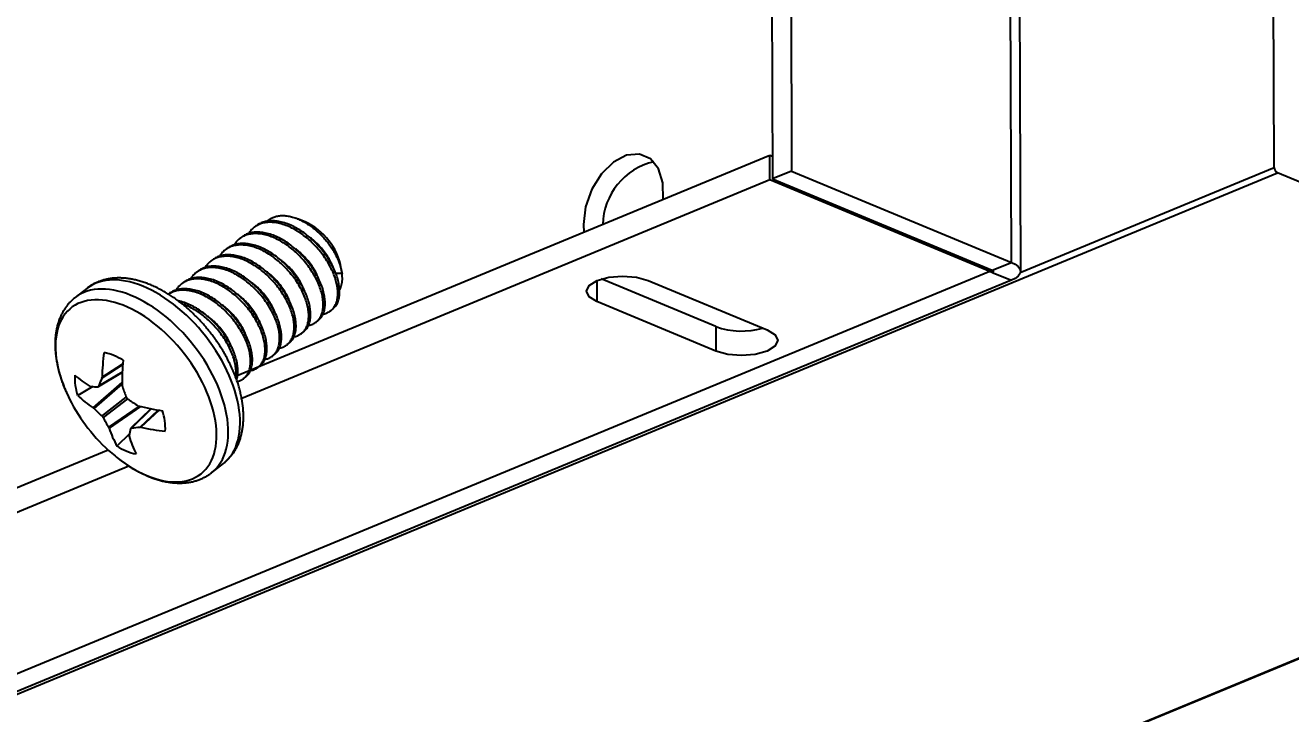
# Model space of a CAD drawing. Extents: x -1.2 to 24.5, y -10.7 to 0.
# Drawn here: x 19.727 to 22.53, y -7.916 to -6.391 of the extents above; entities that cross this region are included whole.
import ezdxf
from ezdxf import colors
from ezdxf.entities.mleader import LeaderData, LeaderLine
from ezdxf.math import Vec2, Vec3

# ---------------------------------------------------------------- set-up
doc = ezdxf.new("R2010")
doc.units = 0
doc.header["$LTSCALE"] = 0.5
doc.header["$MEASUREMENT"] = 0
for name, color, linetype in [('Brackets', 181, 'CONTINUOUS'), ('FAB DWG', 221, 'CONTINUOUS'), ('Hardware', 242, 'CONTINUOUS'), ('Housing', 150, 'CONTINUOUS')]:
    doc.layers.add(name, color=color, linetype=linetype)
doc.styles.get("Standard").update_dxf_attribs({"font": 'arial.ttf'})

msp = doc.modelspace()

# ---------------------------------------------------------------- linework, layer by layer
at = {"layer": 'Brackets', "linetype": 'Continuous', "transparency": 16777216}
for p, q in [((21.4194, -5.1213), (21.4246, -6.7138)), ((21.3769, -5.1389), (21.3821, -6.7313)), ((21.9117, -6.9163), (21.9065, -5.3238)), ((21.9261, -5.3435), (21.9313, -6.9359)), ((21.3762, -6.6793), (20.1922, -7.169)), ((21.3764, -6.7337), (21.3762, -6.6793)), ((21.3819, -6.6816), (21.3762, -6.6793)), ((21.4246, -6.7138), (21.3821, -6.7313)), ((21.4246, -6.7138), (21.9117, -6.9163)), ((21.3764, -6.7337), (20.2062, -7.2178)), ((21.8635, -6.9362), (21.3764, -6.7337)), ((21.3821, -6.7313), (21.8692, -6.9338)), ((20.9632, -6.832), (20.9644, -6.8496)), ((21.8692, -6.9338), (21.9117, -6.9163)), ((21.8635, -6.9362), (15.9707, -9.3738)), ((21.8635, -6.9315), (21.8635, -6.9362)), ((21.8692, -6.9381), (21.8691, -6.9338)), ((21.8692, -6.9385), (21.8692, -6.9381)), ((21.8692, -6.9385), (21.9113, -6.956)), ((20.9929, -6.9567), (20.993, -7.0033)), ((21.2568, -7.0586), (21.0029, -6.9531)), ((21.1067, -6.9563), (21.3706, -7.066)), ((21.257, -7.113), (20.993, -7.0033)), ((21.2568, -7.0586), (21.257, -7.113)), ((19.9106, -7.3323), (16.9324, -8.5642)), ((19.9565, -7.3677), (16.9326, -8.6186))]:
    msp.add_line(p, q, dxfattribs=at)
at = {"layer": 'Brackets', "transparency": 16777216}
msp.add_line((21.9113, -6.956), (16.0184, -9.3936), dxfattribs=at)
at = {"layer": 'Brackets', "linetype": 'Continuous', "transparency": 16777216, "flags": 128}
for points in [[(21.1397, -6.7771), (21.1395, -6.7403), (21.1299, -6.7088), (21.1119, -6.6867), (21.0873, -6.6763), (21.059, -6.6789), (21.0298, -6.694), (21.0031, -6.7201), (20.9817, -6.7544), (20.9679, -6.7931), (20.9632, -6.832)], [(21.9117, -6.9163), (21.9201, -6.9205), (21.9263, -6.9254), (21.9301, -6.9306), (21.9313, -6.9361), (21.93, -6.9416), (21.9261, -6.9469), (21.9197, -6.9517), (21.9113, -6.956)], [(20.993, -7.0033), (20.9758, -6.9925), (20.9698, -6.9799), (20.9761, -6.9672), (20.9935, -6.9564), (21.0196, -6.9492), (21.0502, -6.9466), (21.0808, -6.9491), (21.1067, -6.9563)], [(21.8692, -6.9338), (21.8702, -6.9343), (21.8709, -6.9349), (21.8714, -6.9355), (21.8715, -6.9362), (21.8714, -6.9368), (21.8709, -6.9374), (21.8702, -6.938), (21.8692, -6.9385)], [(21.3706, -7.066), (21.3878, -7.0768), (21.3938, -7.0895), (21.3876, -7.1022), (21.3701, -7.1129), (21.3441, -7.1201), (21.3134, -7.1227), (21.2829, -7.1202), (21.257, -7.113)]]:
    msp.add_lwpolyline(points, dxfattribs=at)
at = {"layer": 'Brackets', "linetype": 'Continuous', "transparency": 16777216}
for centre, radius, start, end in [((21.1523, -6.8356), 0.1461, 103.1468, 178.7342), ((21.8802, -6.8962), 0.0433, 247.3224, 255.201), ((21.3137, -6.8994), 0.1691, 250.3395, 286.098)]:
    msp.add_arc(centre, radius, start, end, dxfattribs=at)
at = {"layer": 'Hardware', "linetype": 'Continuous', "lineweight": 25, "transparency": 16777216}
for p, q in [((20.2379, -6.8355), (20.2339, -6.8386)), ((20.3465, -6.8264), (20.3301, -6.8197)), ((20.2057, -6.8606), (20.2016, -6.8637)), ((20.1735, -6.8857), (20.1694, -6.8888)), ((20.1413, -6.9107), (20.1372, -6.9139)), ((20.1091, -6.9358), (20.105, -6.939)), ((20.4285, -6.9409), (20.4146, -6.9406)), ((20.4285, -6.9408), (20.4269, -6.9296)), ((19.8634, -6.9738), (19.8372, -6.9942)), ((20.0769, -6.9609), (20.0728, -6.964)), ((20.4173, -6.9663), (20.4213, -6.9631)), ((20.0446, -6.986), (20.0438, -6.9867)), ((20.3851, -6.9914), (20.3891, -6.9882)), ((20.3529, -7.0164), (20.3569, -7.0133)), ((20.4036, -7.0233), (20.4076, -7.0202)), ((20.2885, -7.0666), (20.2925, -7.0635)), ((20.3207, -7.0415), (20.3247, -7.0384)), ((20.3714, -7.0484), (20.3754, -7.0453)), ((20.2563, -7.0917), (20.2603, -7.0886)), ((20.3392, -7.0735), (20.3432, -7.0704)), ((20.224, -7.1168), (20.2281, -7.1136)), ((20.307, -7.0986), (20.311, -7.0954)), ((19.9429, -7.1426), (19.8965, -7.1725)), ((19.8969, -7.1706), (19.943, -7.1408)), ((20.1918, -7.1419), (20.1959, -7.1387)), ((20.2425, -7.1487), (20.2466, -7.1456)), ((20.2748, -7.1237), (20.2788, -7.1205)), ((19.8888, -7.1916), (19.9419, -7.1593)), ((19.8898, -7.1902), (19.9419, -7.1586)), ((20.2103, -7.1738), (20.2144, -7.1707)), ((19.8765, -7.1915), (19.8429, -7.2116)), ((19.8774, -7.2384), (19.9413, -7.1824)), ((19.9413, -7.1851), (19.8789, -7.2397)), ((19.8967, -7.2567), (19.9505, -7.2148)), ((19.9533, -7.2185), (19.8996, -7.2603)), ((19.9117, -7.2817), (19.9799, -7.2347)), ((19.9824, -7.2353), (19.9125, -7.2836)), ((20.005, -7.2405), (19.9608, -7.284)), ((20.0057, -7.2406), (19.9623, -7.2833)), ((19.9811, -7.2812), (20.0215, -7.2436)), ((20.0232, -7.2439), (19.983, -7.2813)), ((19.9578, -7.2959), (19.93, -7.3236)), ((20.1396, -7.3823), (20.1657, -7.3619))]:
    msp.add_line(p, q, dxfattribs=at)
at = {"layer": 'Hardware', "linetype": 'Continuous', "lineweight": 25, "transparency": 16777216, "flags": 128}
for points in [[(20.1396, -7.3823), (20.1452, -7.3775), (20.1504, -7.3722), (20.1552, -7.3663), (20.1595, -7.36), (20.1634, -7.3532), (20.1668, -7.3459), (20.1697, -7.3382), (20.1721, -7.3301), (20.1739, -7.3216), (20.1753, -7.3127), (20.1762, -7.3035), (20.1766, -7.294), (20.1764, -7.2842), (20.1757, -7.2741), (20.1745, -7.2638), (20.1728, -7.2533), (20.1706, -7.2426), (20.1679, -7.2318), (20.1647, -7.2208), (20.161, -7.2097), (20.1569, -7.1986), (20.1523, -7.1875), (20.1472, -7.1764), (20.1417, -7.1653), (20.1358, -7.1542), (20.1295, -7.1433), (20.1228, -7.1324), (20.1157, -7.1218), (20.1083, -7.1113), (20.1005, -7.101), (20.0924, -7.091), (20.0841, -7.0812), (20.0755, -7.0717), (20.0666, -7.0626), (20.0576, -7.0537), (20.0483, -7.0453), (20.0389, -7.0372), (20.0293, -7.0296), (20.0197, -7.0224), (20.0099, -7.0156), (20.0001, -7.0094), (19.9903, -7.0036), (19.9804, -6.9983), (19.9706, -6.9935), (19.9608, -6.9893), (19.9511, -6.9856), (19.9415, -6.9825), (19.932, -6.9799), (19.9227, -6.9779), (19.9136, -6.9765), (19.9046, -6.9757), (19.8959, -6.9754), (19.8875, -6.9758), (19.8793, -6.9767), (19.8714, -6.9782), (19.8639, -6.9802), (19.8567, -6.9829), (19.8498, -6.9861), (19.8433, -6.9898), (19.8373, -6.9941), (19.8372, -6.9942)], [(20.1657, -7.3619), (20.1714, -7.3571), (20.1766, -7.3518), (20.1814, -7.3459), (20.1857, -7.3396), (20.1896, -7.3328), (20.1929, -7.3255), (20.1958, -7.3178), (20.1982, -7.3097), (20.2001, -7.3012), (20.2015, -7.2923), (20.2024, -7.2831), (20.2027, -7.2736), (20.2026, -7.2638), (20.2019, -7.2537), (20.2007, -7.2434), (20.199, -7.2329), (20.1968, -7.2222), (20.1941, -7.2114), (20.1909, -7.2004), (20.1872, -7.1894), (20.1831, -7.1783), (20.1785, -7.1671), (20.1734, -7.156), (20.1679, -7.1449), (20.162, -7.1338), (20.1557, -7.1229), (20.1489, -7.1121), (20.1419, -7.1014), (20.1344, -7.0909), (20.1267, -7.0806), (20.1186, -7.0706), (20.1103, -7.0608), (20.1017, -7.0513), (20.0928, -7.0422), (20.0837, -7.0334), (20.0745, -7.0249), (20.0651, -7.0169), (20.0555, -7.0092), (20.0458, -7.002), (20.0361, -6.9953), (20.0263, -6.989), (20.0164, -6.9832), (20.0066, -6.9779), (19.9968, -6.9731), (19.987, -6.9689), (19.9773, -6.9652), (19.9677, -6.9621), (19.9582, -6.9595), (19.9489, -6.9576), (19.9397, -6.9561), (19.9308, -6.9553), (19.9221, -6.9551), (19.9137, -6.9554), (19.9055, -6.9563), (19.8976, -6.9578), (19.8901, -6.9599), (19.8828, -6.9625), (19.876, -6.9657), (19.8695, -6.9695), (19.8634, -6.9738), (19.8634, -6.9738)], [(19.9329, -7.3511), (19.9387, -7.3555), (19.9482, -7.3622), (19.9577, -7.3685), (19.9673, -7.3743), (19.9768, -7.3796), (19.9864, -7.3844), (19.9959, -7.3886), (20.0054, -7.3924), (20.0148, -7.3955), (20.024, -7.3981), (20.0331, -7.4001), (20.042, -7.4016), (20.0507, -7.4025), (20.0592, -7.4028), (20.0675, -7.4025), (20.0754, -7.4016), (20.0831, -7.4002), (20.0905, -7.3982), (20.0975, -7.3956), (20.1041, -7.3924), (20.1104, -7.3887), (20.1162, -7.3845), (20.1217, -7.3797), (20.1267, -7.3744), (20.1313, -7.3686), (20.1354, -7.3624), (20.139, -7.3556), (20.1422, -7.3484), (20.1449, -7.3408), (20.147, -7.3328), (20.1487, -7.3244), (20.1499, -7.3157), (20.1505, -7.3066), (20.1506, -7.2972), (20.1503, -7.2875), (20.1494, -7.2776), (20.148, -7.2675), (20.1461, -7.2572), (20.1436, -7.2467), (20.1407, -7.2361), (20.1373, -7.2253), (20.1335, -7.2145), (20.1291, -7.2037), (20.1243, -7.1929), (20.1191, -7.1821), (20.1135, -7.1713), (20.1074, -7.1606), (20.101, -7.1501), (20.0941, -7.1396), (20.087, -7.1294), (20.0795, -7.1194), (20.0717, -7.1096), (20.0636, -7.1), (20.0552, -7.0908), (20.0466, -7.0819), (20.0378, -7.0733), (20.0288, -7.0651), (20.0196, -7.0573), (20.0103, -7.0499), (20.0009, -7.0429), (19.9914, -7.0364), (19.9818, -7.0303), (19.9722, -7.0248), (19.9627, -7.0197), (19.9531, -7.0152), (19.9436, -7.0112), (19.9342, -7.0078), (19.9249, -7.0049), (19.9157, -7.0026), (19.9067, -7.0008), (19.8979, -6.9997), (19.8893, -6.9991), (19.8809, -6.9991), (19.8728, -6.9997), (19.865, -7.0008), (19.8575, -7.0026), (19.8503, -7.0049), (19.8435, -7.0077), (19.837, -7.0112), (19.8309, -7.0151), (19.8253, -7.0196), (19.8201, -7.0247), (19.8153, -7.0302), (19.8109, -7.0362), (19.807, -7.0428), (19.8036, -7.0497), (19.8007, -7.0571), (19.7983, -7.0649), (19.7964, -7.0731), (19.7949, -7.0817), (19.794, -7.0906), (19.7937, -7.0999), (19.7938, -7.1094), (19.7944, -7.1192), (19.7956, -7.1292), (19.7956, -7.1292)], [(19.818, -7.2046), (19.8225, -7.2143), (19.8249, -7.2191)]]:
    msp.add_lwpolyline(points, dxfattribs=at)
at = {"layer": 'Hardware', "linetype": 'Continuous', "lineweight": 25, "transparency": 16777216}
for centre, radius, start, end in [((20.2876, -6.9552), 0.1416, 10.4067, 65.4202), ((20.3589, -7.18), 0.4621, 172.0311, 178.8345), ((19.8769, -7.2368), 0.1232, 57.208, 78.6012), ((20.0773, -7.0864), 0.285, 188.6343, 204.4966), ((20.5133, -7.1849), 0.572, 174.8143, 180.3799), ((19.9595, -7.1723), 0.1231, 177.1935, 198.5981), ((19.9994, -6.9759), 0.2506, 229.4554, 239.111), ((20.2635, -7.3216), 0.3961, 157.8903, 160.6278), ((19.8881, -6.8899), 0.302, 266.9928, 269.9366), ((20.4191, -7.0288), 0.5042, 198.7472, 201.6537), ((20.1731, -7.0444), 0.3896, 206.6493, 229.1775), ((20.0032, -7.0406), 0.2344, 226.845, 237.5475), ((20.2486, -6.8097), 0.5042, 234.1535, 237.0601), ((20.1598, -6.9636), 0.3938, 224.5131, 228.0971), ((20.2481, -7.0772), 0.3937, 207.7105, 211.2949), ((20.1204, -6.6804), 0.5719, 255.4214, 260.9887), ((19.9141, -7.2844), 0.1231, 357.1935, 18.5981), ((20.135, -7.2102), 0.2342, 198.2541, 208.96), ((20.2531, -7.3588), 0.3021, 165.8472, 168.7887), ((19.9267, -6.889), 0.3959, 275.1597, 277.8991), ((20.0872, -6.8311), 0.4621, 256.9662, 263.7708), ((20.1968, -7.2297), 0.2504, 196.6896, 206.3479), ((20.1484, -7.0731), 0.3517, 229.1638, 232.2211), ((19.9968, -7.22), 0.1232, 237.208, 258.6012)]:
    msp.add_arc(centre, radius, start, end, dxfattribs=at)
for points, knots in [([(20.4173, -6.9663), (20.4163, -6.9621), (20.4144, -6.9536), (20.4095, -6.9402), (20.4031, -6.9265), (20.3951, -6.9126), (20.3858, -6.8991), (20.3754, -6.8862), (20.3643, -6.8743), (20.3526, -6.8635), (20.3403, -6.8538), (20.3274, -6.8453), (20.314, -6.8382), (20.3006, -6.8328), (20.2874, -6.8291), (20.2748, -6.8273), (20.2631, -6.8274), (20.2524, -6.8292), (20.2426, -6.8328), (20.2339, -6.8382), (20.2268, -6.8447), (20.2234, -6.85), (20.2219, -6.8523)], [0, 0, 0, 0, 0.049097, 0.099487, 0.150776, 0.202528, 0.254279, 0.305569, 0.355958, 0.405055, 0.454153, 0.504542, 0.555831, 0.607583, 0.659335, 0.710624, 0.761013, 0.810111, 0.859208, 0.909597, 0.960887, 1, 1, 1, 1]), ([(20.4213, -6.9631), (20.4204, -6.959), (20.4185, -6.9505), (20.4136, -6.9371), (20.4071, -6.9233), (20.3992, -6.9095), (20.3899, -6.896), (20.3795, -6.8831), (20.3683, -6.8712), (20.3566, -6.8604), (20.3443, -6.8507), (20.3314, -6.8422), (20.3181, -6.8351), (20.3046, -6.8296), (20.2914, -6.826), (20.2788, -6.8242), (20.2671, -6.8243), (20.2564, -6.826), (20.2468, -6.8297), (20.2406, -6.833), (20.238, -6.8354), (20.2379, -6.8355)], [0, 0, 0, 0, 0.0538665, 0.1091505, 0.1654219, 0.2222006, 0.2789792, 0.3352507, 0.3905347, 0.4444011, 0.4982676, 0.5535516, 0.6098231, 0.6666017, 0.7233804, 0.7796518, 0.8349358, 0.8888023, 0.9426688, 0.9979528, 1, 1, 1, 1]), ([(20.2622, -6.8254), (20.2625, -6.825), (20.2647, -6.8227), (20.2697, -6.8194), (20.2772, -6.8157), (20.2856, -6.8134), (20.2945, -6.8124), (20.3041, -6.8127), (20.314, -6.8144), (20.3242, -6.8173), (20.3345, -6.8215), (20.3448, -6.8266), (20.3549, -6.8329), (20.3649, -6.8401), (20.3745, -6.8482), (20.3837, -6.8571), (20.3922, -6.8666), (20.4001, -6.8766), (20.4072, -6.8868), (20.4133, -6.8971), (20.4185, -6.9075), (20.4229, -6.9183), (20.4265, -6.9296), (20.4278, -6.9371), (20.4285, -6.9409)], [0, 0, 0, 0, 0.008593, 0.05715, 0.105726, 0.154454, 0.203016, 0.250907, 0.29896, 0.346852, 0.393267, 0.439831, 0.486247, 0.532679, 0.579255, 0.625674, 0.671556, 0.717595, 0.763477, 0.807752, 0.852169, 0.896444, 0.948222, 1, 1, 1, 1]), ([(20.3851, -6.9914), (20.3841, -6.9872), (20.3822, -6.9787), (20.3773, -6.9653), (20.3709, -6.9515), (20.3629, -6.9377), (20.3536, -6.9242), (20.3432, -6.9113), (20.3321, -6.8994), (20.3204, -6.8886), (20.3081, -6.8789), (20.2952, -6.8704), (20.2818, -6.8633), (20.2684, -6.8578), (20.2552, -6.8542), (20.2426, -6.8524), (20.2308, -6.8525), (20.2202, -6.8543), (20.2104, -6.8578), (20.2017, -6.8633), (20.1946, -6.8697), (20.1912, -6.8751), (20.1897, -6.8774)], [0, 0, 0, 0, 0.049097, 0.099487, 0.150776, 0.202528, 0.254279, 0.305569, 0.355958, 0.405055, 0.454153, 0.504542, 0.555831, 0.607583, 0.659335, 0.710624, 0.761013, 0.810111, 0.859208, 0.909597, 0.960887, 1, 1, 1, 1]), ([(20.3891, -6.9882), (20.3882, -6.984), (20.3862, -6.9756), (20.3814, -6.9622), (20.3749, -6.9484), (20.367, -6.9346), (20.3576, -6.921), (20.3473, -6.9082), (20.3361, -6.8963), (20.3244, -6.8855), (20.3121, -6.8758), (20.2992, -6.8673), (20.2859, -6.8602), (20.2724, -6.8547), (20.2592, -6.851), (20.2466, -6.8493), (20.2349, -6.8493), (20.2242, -6.8511), (20.2146, -6.8548), (20.2084, -6.8581), (20.2058, -6.8605), (20.2057, -6.8606)], [0, 0, 0, 0, 0.053866, 0.10915, 0.165422, 0.222201, 0.278979, 0.335251, 0.390535, 0.444401, 0.498268, 0.553552, 0.609823, 0.666602, 0.72338, 0.779652, 0.834936, 0.888802, 0.942669, 0.997953, 1, 1, 1, 1]), ([(20.4092, -6.9282), (20.4078, -6.9247), (20.4049, -6.9172), (20.3984, -6.9055), (20.3902, -6.8935), (20.3809, -6.8822), (20.3707, -6.8719), (20.3624, -6.8646), (20.3575, -6.8612), (20.3563, -6.8604)], [0, 0, 0, 0, 0.143635, 0.307498, 0.472074, 0.635229, 0.794939, 0.950123, 1, 1, 1, 1]), ([(20.3529, -7.0164), (20.3519, -7.0123), (20.35, -7.0038), (20.3451, -6.9904), (20.3387, -6.9766), (20.3307, -6.9628), (20.3214, -6.9493), (20.311, -6.9364), (20.2999, -6.9245), (20.2882, -6.9137), (20.2759, -6.904), (20.263, -6.8955), (20.2496, -6.8884), (20.2362, -6.8829), (20.223, -6.8793), (20.2104, -6.8775), (20.1986, -6.8776), (20.188, -6.8794), (20.1782, -6.8829), (20.1695, -6.8883), (20.1624, -6.8948), (20.1589, -6.9002), (20.1575, -6.9025)], [0, 0, 0, 0, 0.049097, 0.099487, 0.150776, 0.202528, 0.254279, 0.305569, 0.355958, 0.405055, 0.454153, 0.504542, 0.555831, 0.607583, 0.659335, 0.710624, 0.761013, 0.810111, 0.859208, 0.909597, 0.960887, 1, 1, 1, 1]), ([(20.3569, -7.0133), (20.356, -7.0091), (20.354, -7.0006), (20.3491, -6.9873), (20.3427, -6.9735), (20.3347, -6.9597), (20.3254, -6.9461), (20.3151, -6.9333), (20.3039, -6.9214), (20.2922, -6.9106), (20.2799, -6.9009), (20.267, -6.8924), (20.2537, -6.8853), (20.2402, -6.8798), (20.227, -6.8761), (20.2144, -6.8743), (20.2027, -6.8744), (20.192, -6.8762), (20.1824, -6.8799), (20.1762, -6.8831), (20.1736, -6.8856), (20.1735, -6.8857)], [0, 0, 0, 0, 0.053866, 0.10915, 0.165422, 0.222201, 0.278979, 0.335251, 0.390535, 0.444401, 0.498268, 0.553552, 0.609823, 0.666602, 0.72338, 0.779652, 0.834936, 0.888802, 0.942669, 0.997953, 1, 1, 1, 1]), ([(20.377, -6.9533), (20.3756, -6.9498), (20.3727, -6.9423), (20.3662, -6.9305), (20.358, -6.9186), (20.3487, -6.9073), (20.3385, -6.897), (20.3302, -6.8897), (20.3253, -6.8863), (20.3241, -6.8855)], [0, 0, 0, 0, 0.143635, 0.307498, 0.472074, 0.635229, 0.794939, 0.950123, 1, 1, 1, 1]), ([(20.3207, -7.0415), (20.3197, -7.0373), (20.3178, -7.0289), (20.3129, -7.0155), (20.3065, -7.0017), (20.2985, -6.9879), (20.2892, -6.9743), (20.2788, -6.9615), (20.2677, -6.9496), (20.256, -6.9388), (20.2437, -6.9291), (20.2308, -6.9206), (20.2174, -6.9135), (20.204, -6.908), (20.1908, -6.9043), (20.1782, -6.9026), (20.1664, -6.9026), (20.1558, -6.9045), (20.146, -6.908), (20.1373, -6.9134), (20.1302, -6.9199), (20.1267, -6.9253), (20.1253, -6.9276)], [0, 0, 0, 0, 0.049097, 0.099487, 0.150776, 0.202528, 0.254279, 0.305569, 0.355958, 0.405055, 0.454153, 0.504542, 0.555831, 0.607583, 0.659335, 0.710624, 0.761013, 0.810111, 0.859208, 0.909597, 0.960887, 1, 1, 1, 1]), ([(20.3247, -7.0384), (20.3237, -7.0342), (20.3218, -7.0257), (20.3169, -7.0123), (20.3105, -6.9986), (20.3025, -6.9847), (20.2932, -6.9712), (20.2828, -6.9583), (20.2717, -6.9465), (20.26, -6.9356), (20.2477, -6.9259), (20.2348, -6.9174), (20.2214, -6.9103), (20.208, -6.9049), (20.1948, -6.9012), (20.1822, -6.8994), (20.1705, -6.8995), (20.1598, -6.9013), (20.1502, -6.905), (20.144, -6.9082), (20.1414, -6.9107), (20.1413, -6.9108)], [0, 0, 0, 0, 0.053866, 0.10915, 0.165422, 0.222201, 0.278979, 0.335251, 0.390535, 0.444401, 0.498268, 0.553552, 0.609823, 0.666602, 0.72338, 0.779652, 0.834936, 0.888802, 0.942669, 0.997953, 1, 1, 1, 1]), ([(20.3448, -6.9784), (20.3434, -6.9748), (20.3405, -6.9673), (20.3339, -6.9556), (20.3258, -6.9437), (20.3165, -6.9323), (20.3063, -6.9221), (20.298, -6.9148), (20.2931, -6.9114), (20.2919, -6.9106)], [0, 0, 0, 0, 0.143635, 0.307498, 0.472074, 0.635229, 0.794939, 0.950123, 1, 1, 1, 1]), ([(20.1657, -7.3619), (20.1661, -7.3616), (20.1685, -7.3598), (20.1727, -7.356), (20.1783, -7.3505), (20.1835, -7.3445), (20.1882, -7.338), (20.1925, -7.3312), (20.1963, -7.324), (20.1997, -7.3164), (20.2027, -7.3084), (20.2052, -7.3), (20.2071, -7.2913), (20.2087, -7.2823), (20.2097, -7.273), (20.2102, -7.2634), (20.2102, -7.2535), (20.2097, -7.2435), (20.2087, -7.2332), (20.2071, -7.2229), (20.2052, -7.2124), (20.2027, -7.2018), (20.1998, -7.1911), (20.1964, -7.1804), (20.1926, -7.1697), (20.1883, -7.159), (20.1836, -7.1484), (20.1786, -7.1378), (20.1731, -7.1273), (20.1673, -7.1169), (20.1611, -7.1066), (20.1546, -7.0964), (20.1477, -7.0865), (20.1405, -7.0767), (20.1331, -7.0672), (20.1253, -7.0578), (20.1173, -7.0488), (20.1091, -7.04), (20.1006, -7.0315), (20.0919, -7.0233), (20.0831, -7.0155), (20.074, -7.008), (20.0648, -7.0009), (20.0555, -6.9942), (20.046, -6.9879), (20.0365, -6.9821), (20.0268, -6.9767), (20.0172, -6.9717), (20.0074, -6.9672), (19.9977, -6.9633), (19.9879, -6.9598), (19.9782, -6.9569), (19.9685, -6.9545), (19.9589, -6.9527), (19.9495, -6.9515), (19.9402, -6.9508), (19.931, -6.9507), (19.9221, -6.9513), (19.9135, -6.9523), (19.9051, -6.954), (19.897, -6.9562), (19.8892, -6.9589), (19.8818, -6.9622), (19.8747, -6.966), (19.8686, -6.9698), (19.865, -6.9726), (19.8634, -6.9738)], [0, 0, 0, 0, 0.002448, 0.017098, 0.03174, 0.046412, 0.06115, 0.07599, 0.090961, 0.106088, 0.121387, 0.136864, 0.152517, 0.168336, 0.184302, 0.20039, 0.216576, 0.232833, 0.249137, 0.265467, 0.281805, 0.298137, 0.314455, 0.330753, 0.34703, 0.363283, 0.379514, 0.395723, 0.411913, 0.428086, 0.444244, 0.460392, 0.476531, 0.492665, 0.508797, 0.524931, 0.541068, 0.557213, 0.573367, 0.589536, 0.605721, 0.621927, 0.638155, 0.65441, 0.670692, 0.687003, 0.703345, 0.719715, 0.736113, 0.752532, 0.768965, 0.785395, 0.801805, 0.818172, 0.83447, 0.850669, 0.86674, 0.882656, 0.898396, 0.913947, 0.929305, 0.944479, 0.959487, 0.974352, 0.989108, 1, 1, 1, 1]), ([(20.2603, -7.0886), (20.2593, -7.0844), (20.2574, -7.0759), (20.2525, -7.0625), (20.2461, -7.0487), (20.2381, -7.0349), (20.2288, -7.0214), (20.2184, -7.0085), (20.2073, -6.9966), (20.1956, -6.9858), (20.1833, -6.9761), (20.1704, -6.9676), (20.157, -6.9605), (20.1436, -6.955), (20.1304, -6.9514), (20.1178, -6.9496), (20.1061, -6.9497), (20.0953, -6.9515), (20.0857, -6.9552), (20.0795, -6.9584), (20.077, -6.9608), (20.0769, -6.9609)], [0, 0, 0, 0, 0.053866, 0.10915, 0.165422, 0.222201, 0.278979, 0.335251, 0.390535, 0.444401, 0.498268, 0.553552, 0.609823, 0.666602, 0.72338, 0.779652, 0.834936, 0.888802, 0.942669, 0.997953, 1, 1, 1, 1]), ([(20.2885, -7.0666), (20.2875, -7.0624), (20.2856, -7.0539), (20.2807, -7.0406), (20.2743, -7.0268), (20.2663, -7.013), (20.257, -6.9994), (20.2466, -6.9866), (20.2355, -6.9747), (20.2238, -6.9639), (20.2115, -6.9542), (20.1986, -6.9457), (20.1852, -6.9386), (20.1718, -6.9331), (20.1586, -6.9294), (20.1459, -6.9276), (20.1342, -6.9277), (20.1235, -6.9295), (20.1138, -6.9331), (20.1051, -6.9385), (20.098, -6.945), (20.0945, -6.9504), (20.093, -6.9527)], [0, 0, 0, 0, 0.049097, 0.099487, 0.150776, 0.202528, 0.254279, 0.305569, 0.355958, 0.405055, 0.454153, 0.504542, 0.555831, 0.607583, 0.659335, 0.710624, 0.761013, 0.810111, 0.859208, 0.909597, 0.960887, 1, 1, 1, 1]), ([(20.2925, -7.0635), (20.2915, -7.0593), (20.2896, -7.0508), (20.2847, -7.0374), (20.2783, -7.0237), (20.2703, -7.0098), (20.261, -6.9963), (20.2506, -6.9834), (20.2395, -6.9715), (20.2278, -6.9607), (20.2155, -6.951), (20.2026, -6.9425), (20.1892, -6.9354), (20.1758, -6.93), (20.1626, -6.9263), (20.15, -6.9245), (20.1383, -6.9246), (20.1275, -6.9264), (20.1179, -6.9301), (20.1117, -6.9333), (20.1092, -6.9358), (20.1091, -6.9359)], [0, 0, 0, 0, 0.0538665, 0.1091505, 0.1654219, 0.2222006, 0.2789792, 0.3352507, 0.3905347, 0.4444011, 0.4982676, 0.5535516, 0.6098231, 0.6666017, 0.7233804, 0.7796518, 0.8349358, 0.8888023, 0.9426688, 0.9979528, 1, 1, 1, 1]), ([(20.3126, -7.0034), (20.3112, -6.9999), (20.3083, -6.9924), (20.3017, -6.9807), (20.2936, -6.9688), (20.2843, -6.9574), (20.2741, -6.9472), (20.2658, -6.9398), (20.2609, -6.9365), (20.2597, -6.9357)], [0, 0, 0, 0, 0.143635, 0.307498, 0.472074, 0.635229, 0.794939, 0.950123, 1, 1, 1, 1]), ([(20.4229, -6.9771), (20.4233, -6.9766), (20.4246, -6.9747), (20.4262, -6.971), (20.4278, -6.9659), (20.4288, -6.9604), (20.4293, -6.9545), (20.4293, -6.9479), (20.4288, -6.9433), (20.4285, -6.9409)], [0, 0, 0, 0, 0.06074, 0.216184, 0.368192, 0.520199, 0.676623, 0.833046, 1, 1, 1, 1]), ([(20.224, -7.1168), (20.2231, -7.1126), (20.2212, -7.1041), (20.2163, -7.0907), (20.2099, -7.077), (20.2019, -7.0631), (20.1926, -7.0496), (20.1822, -7.0367), (20.171, -7.0248), (20.1593, -7.014), (20.1471, -7.0043), (20.1342, -6.9958), (20.1208, -6.9887), (20.1073, -6.9833), (20.0941, -6.9796), (20.0815, -6.9778), (20.0698, -6.9779), (20.0592, -6.9797), (20.0505, -6.9827), (20.046, -6.9857), (20.0442, -6.9869)], [0, 0, 0, 0, 0.055113, 0.111676, 0.16925, 0.227342, 0.285435, 0.343009, 0.399572, 0.454685, 0.509798, 0.566361, 0.623935, 0.682027, 0.74012, 0.797693, 0.854257, 0.90937, 0.964483, 1, 1, 1, 1]), ([(20.2281, -7.1136), (20.2271, -7.1095), (20.2252, -7.101), (20.2203, -7.0876), (20.2139, -7.0738), (20.2059, -7.06), (20.1966, -7.0465), (20.1862, -7.0336), (20.1751, -7.0217), (20.1634, -7.0109), (20.1511, -7.0012), (20.1382, -6.9927), (20.1248, -6.9856), (20.1114, -6.9801), (20.0982, -6.9765), (20.0856, -6.9747), (20.0739, -6.9748), (20.0631, -6.9765), (20.0535, -6.9802), (20.0473, -6.9835), (20.0448, -6.9859), (20.0447, -6.986)], [0, 0, 0, 0, 0.053866, 0.10915, 0.165422, 0.222201, 0.278979, 0.335251, 0.390535, 0.444401, 0.498268, 0.553552, 0.609823, 0.666602, 0.72338, 0.779652, 0.834936, 0.888802, 0.942669, 0.997953, 1, 1, 1, 1]), ([(20.2563, -7.0917), (20.2553, -7.0875), (20.2534, -7.079), (20.2485, -7.0656), (20.2421, -7.0519), (20.2341, -7.038), (20.2248, -7.0245), (20.2144, -7.0117), (20.2033, -6.9998), (20.1915, -6.9889), (20.1793, -6.9792), (20.1664, -6.9707), (20.153, -6.9636), (20.1396, -6.9582), (20.1263, -6.9545), (20.1137, -6.9527), (20.102, -6.9528), (20.0913, -6.9546), (20.0816, -6.9582), (20.0729, -6.9636), (20.0658, -6.9701), (20.0623, -6.9754), (20.0608, -6.9778)], [0, 0, 0, 0, 0.049097, 0.099487, 0.150776, 0.202528, 0.254279, 0.305569, 0.355958, 0.405055, 0.454153, 0.504542, 0.555831, 0.607583, 0.659335, 0.710624, 0.761013, 0.810111, 0.859208, 0.909597, 0.960887, 1, 1, 1, 1]), ([(20.2803, -7.0285), (20.279, -7.025), (20.2761, -7.0175), (20.2695, -7.0058), (20.2614, -6.9938), (20.2521, -6.9825), (20.2419, -6.9723), (20.2336, -6.9649), (20.2287, -6.9616), (20.2275, -6.9608)], [0, 0, 0, 0, 0.143635, 0.307498, 0.472074, 0.635229, 0.794939, 0.950123, 1, 1, 1, 1]), ([(20.3865, -7.0305), (20.3868, -7.0305), (20.3903, -7.0302), (20.3961, -7.028), (20.4036, -7.0238), (20.4098, -7.0176), (20.4146, -7.0098), (20.4177, -7.0005), (20.4193, -6.99), (20.4192, -6.9786), (20.4179, -6.9703), (20.4173, -6.9663)], [0, 0, 0, 0, 0.013227, 0.132835, 0.255591, 0.380539, 0.506613, 0.632688, 0.757636, 0.880392, 1, 1, 1, 1]), ([(20.4076, -7.0202), (20.4097, -7.0183), (20.4139, -7.0145), (20.4186, -7.0067), (20.4218, -6.9974), (20.4233, -6.9868), (20.4233, -6.9754), (20.422, -6.9672), (20.4213, -6.9631)], [0, 0, 0, 0, 0.162736, 0.333138, 0.503541, 0.672421, 0.838338, 1, 1, 1, 1]), ([(19.8373, -6.9942), (19.8367, -6.9946), (19.8341, -6.9966), (19.8297, -7.0006), (19.8241, -7.0062), (19.819, -7.0122), (19.8144, -7.0187), (19.8101, -7.0256), (19.8063, -7.0328), (19.8029, -7.0405), (19.8, -7.0485), (19.7976, -7.0569), (19.7956, -7.0656), (19.7942, -7.0747), (19.7932, -7.084), (19.7928, -7.0937), (19.7928, -7.1035), (19.7934, -7.1136), (19.7942, -7.1213), (19.7948, -7.1257), (19.7949, -7.1267)], [0, 0, 0, 0, 0.0148578, 0.0722774, 0.1296798, 0.1872084, 0.2450119, 0.3032259, 0.3619666, 0.4213244, 0.4813587, 0.5420936, 0.6035171, 0.6655826, 0.7282156, 0.7913221, 0.8547993, 0.9185453, 0.9824669, 1, 1, 1, 1]), ([(20.1959, -7.1387), (20.1949, -7.1345), (20.193, -7.1261), (20.1881, -7.1127), (20.1817, -7.0989), (20.1737, -7.0851), (20.1644, -7.0715), (20.154, -7.0587), (20.1429, -7.0468), (20.1312, -7.036), (20.1189, -7.0263), (20.106, -7.0178), (20.0926, -7.0106), (20.0792, -7.0053), (20.0702, -7.0024), (20.0659, -7.0018), (20.0659, -7.0018)], [0, 0, 0, 0, 0.074394, 0.150746, 0.228462, 0.306878, 0.385295, 0.46301, 0.539362, 0.613757, 0.688151, 0.764503, 0.842219, 0.920635, 0.999051, 1, 1, 1, 1]), ([(20.2481, -7.0536), (20.2468, -7.0501), (20.2439, -7.0426), (20.2373, -7.0309), (20.2292, -7.0189), (20.2198, -7.0076), (20.2096, -6.9974), (20.2014, -6.99), (20.1965, -6.9867), (20.1953, -6.9858)], [0, 0, 0, 0, 0.143635, 0.3074978, 0.4720741, 0.6352295, 0.7949386, 0.9501227, 1, 1, 1, 1]), ([(20.3543, -7.0556), (20.3546, -7.0556), (20.3581, -7.0553), (20.3639, -7.0531), (20.3714, -7.0489), (20.3776, -7.0427), (20.3824, -7.0349), (20.3855, -7.0256), (20.387, -7.0151), (20.387, -7.0036), (20.3857, -6.9954), (20.3851, -6.9914)], [0, 0, 0, 0, 0.013227, 0.132835, 0.255591, 0.380539, 0.506613, 0.632688, 0.757636, 0.880392, 1, 1, 1, 1]), ([(20.3754, -7.0452), (20.3775, -7.0434), (20.3817, -7.0396), (20.3864, -7.0318), (20.3896, -7.0225), (20.3911, -7.0119), (20.3911, -7.0005), (20.3897, -6.9923), (20.3891, -6.9882)], [0, 0, 0, 0, 0.162736, 0.333138, 0.503541, 0.672421, 0.838338, 1, 1, 1, 1]), ([(20.1918, -7.1419), (20.1909, -7.1377), (20.189, -7.1292), (20.1841, -7.1158), (20.1777, -7.102), (20.1697, -7.0882), (20.1604, -7.0747), (20.15, -7.0618), (20.1388, -7.0499), (20.1271, -7.0391), (20.1149, -7.0294), (20.1019, -7.0209), (20.0886, -7.0139), (20.0793, -7.0098), (20.0746, -7.0085), (20.0744, -7.0084)], [0, 0, 0, 0, 0.080383, 0.162882, 0.246854, 0.331582, 0.416311, 0.500283, 0.582782, 0.663165, 0.743548, 0.826046, 0.910018, 0.994747, 1, 1, 1, 1]), ([(20.1837, -7.1038), (20.1824, -7.1003), (20.1794, -7.0928), (20.1729, -7.081), (20.1648, -7.0691), (20.1554, -7.0578), (20.1452, -7.0475), (20.137, -7.0402), (20.1321, -7.0368), (20.1309, -7.036)], [0, 0, 0, 0, 0.143635, 0.307498, 0.472074, 0.635229, 0.794939, 0.950123, 1, 1, 1, 1]), ([(20.2159, -7.0787), (20.2146, -7.0752), (20.2116, -7.0677), (20.2051, -7.056), (20.197, -7.044), (20.1876, -7.0327), (20.1774, -7.0224), (20.1692, -7.0151), (20.1643, -7.0117), (20.1631, -7.0109)], [0, 0, 0, 0, 0.143635, 0.307498, 0.472074, 0.635229, 0.794939, 0.950123, 1, 1, 1, 1]), ([(20.322, -7.0807), (20.3224, -7.0807), (20.3259, -7.0804), (20.3317, -7.0782), (20.3392, -7.074), (20.3454, -7.0678), (20.3502, -7.06), (20.3533, -7.0507), (20.3548, -7.0401), (20.3548, -7.0287), (20.3535, -7.0205), (20.3529, -7.0164)], [0, 0, 0, 0, 0.013227, 0.132835, 0.255591, 0.380539, 0.506613, 0.632688, 0.757636, 0.880392, 1, 1, 1, 1]), ([(20.3432, -7.0703), (20.3453, -7.0685), (20.3495, -7.0647), (20.3542, -7.0568), (20.3574, -7.0476), (20.3589, -7.037), (20.3589, -7.0256), (20.3575, -7.0174), (20.3569, -7.0133)], [0, 0, 0, 0, 0.162736, 0.333138, 0.503541, 0.672421, 0.838338, 1, 1, 1, 1]), ([(20.2788, -7.1205), (20.2808, -7.1186), (20.2851, -7.1148), (20.2897, -7.107), (20.293, -7.0977), (20.2945, -7.0872), (20.2944, -7.0758), (20.2931, -7.0675), (20.2925, -7.0635)], [0, 0, 0, 0, 0.162736, 0.333138, 0.503541, 0.672421, 0.838338, 1, 1, 1, 1]), ([(20.2898, -7.1058), (20.2902, -7.1057), (20.2937, -7.1055), (20.2995, -7.1032), (20.307, -7.099), (20.3132, -7.0929), (20.3179, -7.0851), (20.3211, -7.0758), (20.3226, -7.0652), (20.3226, -7.0538), (20.3213, -7.0456), (20.3207, -7.0415)], [0, 0, 0, 0, 0.0132268, 0.132835, 0.2555906, 0.380539, 0.5066134, 0.6326879, 0.7576362, 0.8803919, 1, 1, 1, 1]), ([(20.311, -7.0954), (20.3131, -7.0935), (20.3173, -7.0897), (20.322, -7.0819), (20.3252, -7.0726), (20.3267, -7.0621), (20.3266, -7.0507), (20.3253, -7.0424), (20.3247, -7.0384)], [0, 0, 0, 0, 0.162736, 0.333138, 0.503541, 0.672421, 0.838338, 1, 1, 1, 1]), ([(20.2254, -7.1559), (20.2258, -7.1559), (20.2293, -7.1556), (20.2351, -7.1534), (20.2426, -7.1492), (20.2488, -7.143), (20.2535, -7.1352), (20.2567, -7.1259), (20.2582, -7.1154), (20.2582, -7.104), (20.2569, -7.0957), (20.2563, -7.0917)], [0, 0, 0, 0, 0.013227, 0.132835, 0.255591, 0.380539, 0.506613, 0.632688, 0.757636, 0.880392, 1, 1, 1, 1]), ([(20.2465, -7.1456), (20.2486, -7.1437), (20.2529, -7.1399), (20.2575, -7.1321), (20.2608, -7.1228), (20.2622, -7.1123), (20.2622, -7.1008), (20.2609, -7.0926), (20.2603, -7.0886)], [0, 0, 0, 0, 0.162736, 0.333138, 0.503541, 0.672421, 0.838338, 1, 1, 1, 1]), ([(20.2576, -7.1309), (20.258, -7.1308), (20.2615, -7.1305), (20.2673, -7.1283), (20.2748, -7.1241), (20.281, -7.118), (20.2857, -7.1102), (20.2889, -7.1009), (20.2904, -7.0903), (20.2904, -7.0789), (20.2891, -7.0707), (20.2885, -7.0666)], [0, 0, 0, 0, 0.0132268, 0.132835, 0.2555906, 0.380539, 0.5066134, 0.6326879, 0.7576362, 0.8803919, 1, 1, 1, 1]), ([(20.1963, -7.1803), (20.1984, -7.1797), (20.2036, -7.1784), (20.2103, -7.1742), (20.2166, -7.1681), (20.2213, -7.1603), (20.2245, -7.151), (20.226, -7.1405), (20.226, -7.1291), (20.2247, -7.1208), (20.224, -7.1168)], [0, 0, 0, 0, 0.095, 0.223112, 0.353511, 0.485087, 0.616662, 0.747062, 0.875173, 1, 1, 1, 1]), ([(20.2143, -7.1707), (20.2164, -7.1688), (20.2207, -7.165), (20.2253, -7.1572), (20.2285, -7.1479), (20.23, -7.1373), (20.23, -7.1259), (20.2287, -7.1177), (20.2281, -7.1136)], [0, 0, 0, 0, 0.162736, 0.333138, 0.503541, 0.672421, 0.838338, 1, 1, 1, 1]), ([(19.7949, -7.1267), (19.7952, -7.1285), (19.7959, -7.1339), (19.7976, -7.1427), (19.8, -7.1533), (19.8029, -7.164), (19.8062, -7.1747), (19.81, -7.1854), (19.8139, -7.1953), (19.8167, -7.2017), (19.818, -7.2045)], [0, 0, 0, 0, 0.073476, 0.210382, 0.347166, 0.483836, 0.620347, 0.756675, 0.89281, 1, 1, 1, 1]), ([(20.1928, -7.1706), (20.1931, -7.1689), (20.194, -7.1637), (20.1938, -7.1541), (20.1925, -7.1459), (20.1918, -7.1419)], [0, 0, 0, 0, 0.205677, 0.607996, 1, 1, 1, 1]), ([(20.1948, -7.1763), (20.1953, -7.1751), (20.1968, -7.1709), (20.1978, -7.1624), (20.1978, -7.151), (20.1965, -7.1428), (20.1959, -7.1387)], [0, 0, 0, 0, 0.117065, 0.417413, 0.712489, 1, 1, 1, 1]), ([(19.8877, -7.1918), (19.8882, -7.1918), (19.8885, -7.1917), (19.8889, -7.1915), (19.8892, -7.1913), (19.8895, -7.191), (19.8897, -7.1906), (19.8897, -7.1905), (19.8898, -7.1904), (19.8898, -7.1902)], [0, 0, 0, 0, 0.0000510549, 0.0000510549, 0.0000510549, 0.0001021109, 0.0001021109, 0.0001021109, 0.0001185244, 0.0001185244, 0.0001185244, 0.0001185244]), ([(19.9505, -7.2149), (19.9508, -7.2155), (19.9511, -7.2161), (19.9515, -7.2166), (19.9519, -7.2171), (19.9523, -7.2177), (19.9528, -7.2181), (19.953, -7.2182), (19.9532, -7.2183), (19.9533, -7.2185)], [0, 0, 0, 0, 0.0000510549, 0.0000510549, 0.0000510549, 0.0001021109, 0.0001021109, 0.0001021109, 0.0001185244, 0.0001185244, 0.0001185244, 0.0001185244]), ([(19.8996, -7.2603), (19.8993, -7.2598), (19.8989, -7.2592), (19.8985, -7.2587), (19.8981, -7.2581), (19.8977, -7.2576), (19.8972, -7.2571), (19.897, -7.257), (19.8969, -7.2568), (19.8967, -7.2567)], [0, 0, 0, 0, 0.0000510549, 0.0000510549, 0.0000510549, 0.0001021109, 0.0001021109, 0.0001021109, 0.0001185244, 0.0001185244, 0.0001185244, 0.0001185244]), ([(19.9623, -7.2833), (19.9619, -7.2834), (19.9614, -7.2835), (19.9611, -7.2837), (19.9608, -7.2839), (19.9605, -7.2842), (19.9604, -7.2846), (19.9603, -7.2847), (19.9603, -7.2848), (19.9602, -7.285)], [0, 0, 0, 0, 0.0000510549, 0.0000510549, 0.0000510549, 0.0001021109, 0.0001021109, 0.0001021109, 0.0001185244, 0.0001185244, 0.0001185244, 0.0001185244]), ([(19.9331, -7.3512), (19.9345, -7.3523), (19.9389, -7.3558), (19.9466, -7.3612), (19.956, -7.3676), (19.9656, -7.3735), (19.9752, -7.3789), (19.9849, -7.3839), (19.9946, -7.3885), (20.0044, -7.3925), (20.0141, -7.396), (20.0238, -7.3989), (20.0335, -7.4014), (20.0431, -7.4032), (20.0526, -7.4045), (20.0619, -7.4052), (20.0711, -7.4054), (20.08, -7.4049), (20.0887, -7.4039), (20.0971, -7.4023), (20.1052, -7.4001), (20.113, -7.3974), (20.1205, -7.3942), (20.1276, -7.3905), (20.1339, -7.3865), (20.1378, -7.3836), (20.1395, -7.3823)], [0, 0, 0, 0, 0.020149, 0.063977, 0.107879, 0.151861, 0.195923, 0.240065, 0.28428, 0.328554, 0.372869, 0.417182, 0.461444, 0.505596, 0.549568, 0.593283, 0.63666, 0.679625, 0.722119, 0.764105, 0.805573, 0.84654, 0.887051, 0.927173, 0.966991, 1, 1, 1, 1])]:
    msp.add_open_spline(points, degree=3, knots=knots, dxfattribs=at)
for points in [[(19.8965, -7.1725), (19.8968, -7.172), (19.8969, -7.1714), (19.8969, -7.1706)], [(19.8708, -7.1909), (19.8713, -7.1912), (19.8718, -7.1914), (19.8722, -7.1914)], [(19.9413, -7.1887), (19.9413, -7.1894), (19.9414, -7.1901), (19.9417, -7.1909)], [(19.8789, -7.2397), (19.8784, -7.2392), (19.8779, -7.2387), (19.8774, -7.2384)], [(19.9744, -7.2329), (19.9751, -7.2333), (19.9758, -7.2336), (19.9765, -7.2338)], [(19.9125, -7.2836), (19.9124, -7.283), (19.9121, -7.2824), (19.9117, -7.2817)], [(19.983, -7.2813), (19.9824, -7.2811), (19.9817, -7.2811), (19.9811, -7.2812)], [(19.9568, -7.3001), (19.9567, -7.3005), (19.9568, -7.301), (19.957, -7.3016)]]:
    msp.add_open_spline(points, degree=3, dxfattribs=at)
at = {"layer": 'Housing', "linetype": 'Continuous', "transparency": 16777216}
for p, q in [((22.4936, -6.706), (22.488, -4.9953)), ((14.6263, -9.9753), (22.5007, -6.718)), ((23.8204, -7.2666), (22.5007, -6.718)), ((15.946, -10.5239), (23.8204, -7.2666)), ((23.8242, -7.2668), (15.9498, -10.5241))]:
    msp.add_line(p, q, dxfattribs=at)
at = {"layer": 'Housing', "ltscale": 0.5, "transparency": 16777216}
msp.add_line((21.9306, -6.9389), (22.4936, -6.706), dxfattribs=at)
at = {"layer": 'Housing', "linetype": 'Continuous', "transparency": 16777216}
msp.add_arc((22.5071, -6.7061), 0.0135, 179.4521, 241.4413, dxfattribs=at)

# ---------------------------------------------------------------- leaders
at = {"layer": 'FAB DWG', "transparency": 16777216}
ml = msp.add_multileader_mtext('Standard', dxfattribs=at)
ml.set_content('BK00764', color=256)
ml.set_leader_properties()
ml.build(insert=Vec2(0, 0))
ml.multileader.update_dxf_attribs({"dogleg_length": 0.18, "arrow_head_size": 0.5})
ctx = ml.context
ctx.base_point, ctx.char_height, ctx.arrow_head_size, ctx.landing_gap_size, ctx.plane_origin = Vec3(20.6126, -4.8973), 0.188, 0.5, 0.09, Vec3(33.626, -2.656)
notes = []
notes.append((ctx, [(1, (1, 1, 0), (20.2526, -4.8973), (1, 0), 0.36, [(0, [(19.1666, -6.789)], 0, [])])]))
ctx.mtext.insert, ctx.mtext.flow_direction = Vec3(20.7026, -4.8017), 5
for ctx, leaders in notes:
    for number, flags, end, landing, length, lines in leaders:
        leader = LeaderData()
        leader.index, (leader.has_last_leader_line, leader.has_dogleg_vector, leader.attachment_direction) = number, flags
        leader.last_leader_point, leader.dogleg_vector, leader.dogleg_length = Vec3(end), Vec3(landing), length
        for number, points, colour, breaks in lines:
            line = LeaderLine()
            line.index, line.vertices, line.color, line.breaks = number, Vec3.list(points), colors.encode_raw_color(colour), breaks
            leader.lines.append(line)
        ctx.leaders.append(leader)

doc.saveas('drawing.dxf')
